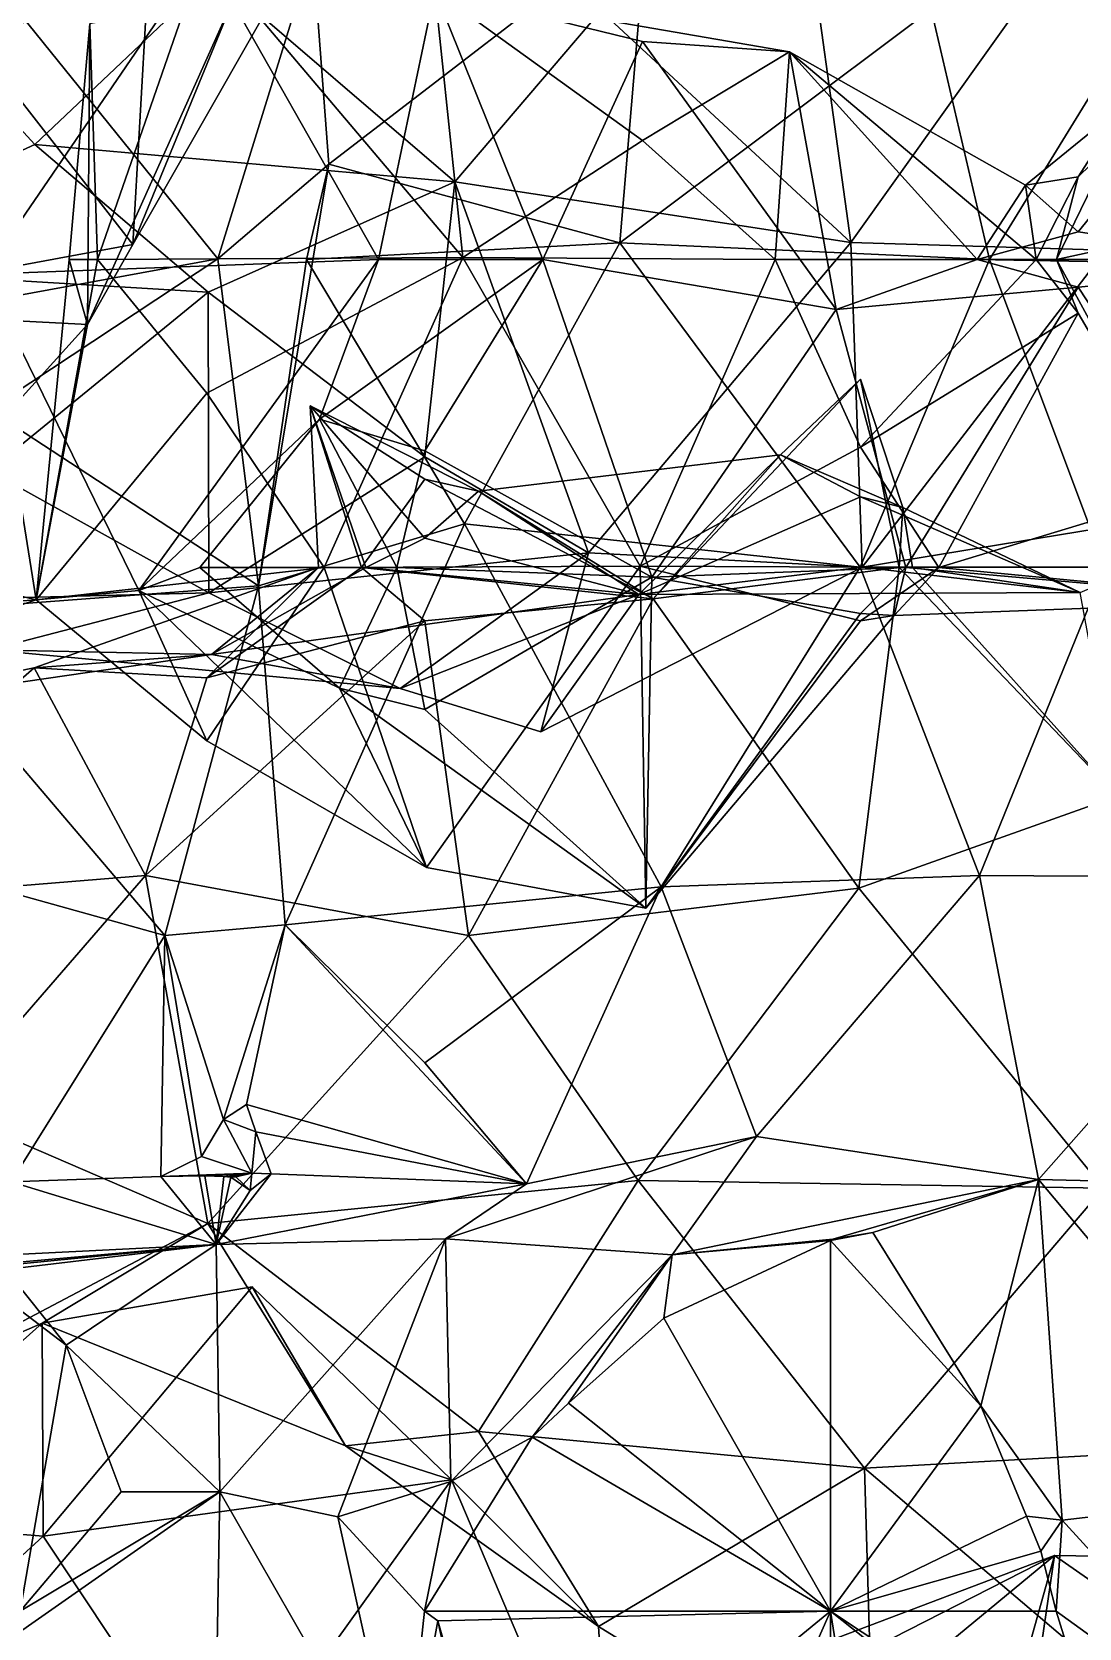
# Model space of a CAD drawing. Extents: x 290083 to 295691, y 4553739 to 4561622.
# Drawn here: x 291623.8 to 291684.4, y 4554070.4 to 4554162.7 of the extents above; entities that cross this region are included whole.
import ezdxf

# ---------------------------------------------------------------- set-up
doc = ezdxf.new("R2010")
doc.units = 0
doc.layers.add('Au_ppm_Pref_-_0_3', color=7, linetype='CONTINUOUS')

msp = doc.modelspace()

# ---------------------------------------------------------------- linework, layer by layer
at = {"layer": 'Au_ppm_Pref_-_0_3'}
for points in [[(291630.864, 4554171.688, 1826.265), (291621.326, 4554161.026, 1827.208), (291608.888, 4554166.862, 1823.253)], [(291629.64, 4554150.392, 1829.926), (291621.326, 4554161.026, 1827.208), (291630.864, 4554171.688, 1826.265)], [(291629.64, 4554150.392, 1829.926), (291630.864, 4554171.688, 1826.265), (291640.844, 4554170.028, 1829.312)], [(291671.174, 4554150.501, 1812.446), (291668.224, 4554171.843, 1815.997), (291656.712, 4554163.902, 1813.777)], [(291671.174, 4554150.501, 1812.446), (291684.764, 4554169.572, 1813.078), (291668.224, 4554171.843, 1815.997)], [(291635.538, 4554164.772, 1834.908), (291629.64, 4554150.392, 1829.926), (291640.844, 4554170.028, 1829.312)], [(291659.392, 4554169.209, 1870.933), (291640.985, 4554155.036, 1871.841), (291640.057, 4554167.339, 1867.997)], [(291659.392, 4554169.209, 1870.933), (291657.811, 4554150.484, 1877.808), (291640.985, 4554155.036, 1871.841)], [(291659.392, 4554169.209, 1870.933), (291675.815, 4554163.984, 1875.74), (291657.811, 4554150.484, 1877.808)], [(291671.174, 4554150.501, 1812.446), (291685.923, 4554150.068, 1814.927), (291684.764, 4554169.572, 1813.078)], [(291623.972, 4554156.176, 1810.523), (291612.754, 4554168.38, 1811.075), (291608.745, 4554149.151, 1806.981)], [(291634.331, 4554165.997, 1813.592), (291612.754, 4554168.38, 1811.075), (291623.972, 4554156.176, 1810.523)], [(291610.794, 4554145.209, 1863.763), (291620.233, 4554167.305, 1864.342), (291634.567, 4554149.562, 1864.864)], [(291614.465, 4554167.339, 1849.835), (291621.021, 4554148.672, 1848.483), (291633.775, 4554167.325, 1847.09)], [(291634.567, 4554149.562, 1864.864), (291620.233, 4554167.305, 1864.342), (291640.057, 4554167.339, 1867.997)], [(291621.021, 4554148.672, 1848.483), (291643.86, 4554149.521, 1848.386), (291633.775, 4554167.325, 1847.09)], [(291627.597, 4554149.521, 1844.174), (291627.153, 4554163.156, 1841.191), (291633.775, 4554167.325, 1847.09)], [(291648.738, 4554149.646, 1845.681), (291627.597, 4554149.521, 1844.174), (291633.775, 4554167.325, 1847.09)], [(291647.107, 4554165.092, 1852.594), (291633.775, 4554167.325, 1847.09), (291643.86, 4554149.521, 1848.386)], [(291647.107, 4554165.092, 1852.594), (291648.738, 4554149.646, 1845.681), (291633.775, 4554167.325, 1847.09)], [(291640.057, 4554167.339, 1867.997), (291640.985, 4554155.036, 1871.841), (291634.567, 4554149.562, 1864.864)], [(291684.322, 4554151.116, 1853.601), (291696.753, 4554166.43, 1852.596), (291681.275, 4554153.83, 1853.069)], [(291696.753, 4554166.43, 1852.596), (291684.322, 4554154.305, 1851.475), (291681.275, 4554153.83, 1853.069)], [(291697.552, 4554149.175, 1857.991), (291696.753, 4554166.43, 1852.596), (291684.322, 4554151.116, 1853.601)], [(291684.322, 4554154.305, 1851.475), (291696.753, 4554166.43, 1852.596), (291688.711, 4554161.133, 1847.13)], [(291623.972, 4554156.176, 1810.523), (291648.259, 4554154.019, 1810.491), (291634.331, 4554165.997, 1813.592)], [(291656.712, 4554163.902, 1813.777), (291634.331, 4554165.997, 1813.592), (291648.259, 4554154.019, 1810.491)], [(291627.153, 4554163.156, 1841.191), (291627.017, 4554145.763, 1835.353), (291635.538, 4554164.772, 1834.908)], [(291627.017, 4554145.763, 1835.353), (291629.64, 4554150.392, 1829.926), (291635.538, 4554164.772, 1834.908)], [(291653.357, 4554149.521, 1853.804), (291647.107, 4554165.092, 1852.594), (291643.86, 4554149.521, 1848.386)], [(291647.107, 4554165.092, 1852.594), (291653.357, 4554149.521, 1853.804), (291659.124, 4554162.138, 1857.275)], [(291647.107, 4554165.092, 1852.594), (291659.124, 4554162.138, 1857.275), (291667.617, 4554161.532, 1853.069)], [(291659.124, 4554156.41, 1850.773), (291648.738, 4554149.646, 1845.681), (291647.107, 4554165.092, 1852.594)], [(291667.617, 4554161.532, 1853.069), (291659.124, 4554156.41, 1850.773), (291647.107, 4554165.092, 1852.594)], [(291679.183, 4554149.521, 1881.703), (291675.815, 4554163.984, 1875.74), (291688.453, 4554164.6, 1881.988)], [(291679.183, 4554149.521, 1881.703), (291688.453, 4554164.6, 1881.988), (291686.899, 4554149.521, 1887.959)], [(291656.712, 4554163.902, 1813.777), (291648.259, 4554154.019, 1810.491), (291671.174, 4554150.501, 1812.446)], [(291679.183, 4554149.521, 1881.703), (291657.811, 4554150.484, 1877.808), (291675.815, 4554163.984, 1875.74)], [(291625.971, 4554149.521, 1841.191), (291627.153, 4554163.156, 1841.191), (291627.597, 4554149.521, 1844.174)], [(291627.153, 4554163.156, 1841.191), (291625.971, 4554149.521, 1841.191), (291627.017, 4554145.763, 1835.353)], [(291670.317, 4554146.639, 1858.111), (291659.124, 4554162.138, 1857.275), (291653.357, 4554149.521, 1853.804)], [(291667.617, 4554161.532, 1853.069), (291659.124, 4554162.138, 1857.275), (291670.317, 4554146.639, 1858.111)], [(291667.617, 4554161.532, 1853.069), (291666.791, 4554149.521, 1849.455), (291659.124, 4554156.41, 1850.773)], [(291667.617, 4554161.532, 1853.069), (291681.886, 4554149.521, 1851.921), (291666.791, 4554149.521, 1849.455)], [(291667.617, 4554161.532, 1853.069), (291670.317, 4554146.639, 1858.111), (291678.483, 4554149.521, 1855.822)], [(291667.617, 4554161.532, 1853.069), (291678.483, 4554149.521, 1855.822), (291681.275, 4554153.83, 1853.069)], [(291667.617, 4554161.532, 1853.069), (291681.275, 4554153.83, 1853.069), (291681.886, 4554149.521, 1851.921)], [(291621.326, 4554161.026, 1827.208), (291629.64, 4554150.392, 1829.926), (291609.576, 4554146.661, 1828.184)], [(291690.699, 4554151.173, 1841.871), (291683.062, 4554149.521, 1847.13), (291688.711, 4554161.133, 1847.13)], [(291684.322, 4554154.305, 1851.475), (291688.711, 4554161.133, 1847.13), (291683.062, 4554149.521, 1847.13)], [(291634.011, 4554147.63, 1806.549), (291623.972, 4554156.176, 1810.523), (291608.745, 4554149.151, 1806.981)], [(291634.011, 4554147.63, 1806.549), (291648.259, 4554154.019, 1810.491), (291623.972, 4554156.176, 1810.523)], [(291659.124, 4554156.41, 1850.773), (291666.791, 4554149.521, 1849.455), (291648.738, 4554149.646, 1845.681)], [(291636.909, 4554130.655, 1869.869), (291634.567, 4554149.562, 1864.864), (291640.985, 4554155.036, 1871.841)], [(291636.909, 4554130.655, 1869.869), (291640.985, 4554155.036, 1871.841), (291639.685, 4554149.521, 1874.111)], [(291639.685, 4554149.521, 1874.111), (291640.985, 4554155.036, 1871.841), (291657.811, 4554150.484, 1877.808)], [(291681.275, 4554153.83, 1853.069), (291684.322, 4554154.305, 1851.475), (291681.886, 4554149.521, 1851.921)], [(291684.322, 4554154.305, 1851.475), (291683.062, 4554149.521, 1847.13), (291681.886, 4554149.521, 1851.921)], [(291634.011, 4554147.63, 1806.549), (291646.525, 4554138.102, 1807.688), (291648.259, 4554154.019, 1810.491)], [(291655.997, 4554132.562, 1811.777), (291648.259, 4554154.019, 1810.491), (291646.525, 4554138.102, 1807.688)], [(291655.997, 4554132.562, 1811.777), (291671.174, 4554150.501, 1812.446), (291648.259, 4554154.019, 1810.491)], [(291684.322, 4554151.116, 1853.601), (291681.275, 4554153.83, 1853.069), (291678.483, 4554149.521, 1855.822)], [(291609.576, 4554146.661, 1828.184), (291629.64, 4554150.392, 1829.926), (291627.017, 4554145.763, 1835.353)], [(291648.823, 4554134.241, 1875.714), (291639.685, 4554149.521, 1874.111), (291657.811, 4554150.484, 1877.808)], [(291648.823, 4554134.241, 1875.714), (291657.811, 4554150.484, 1877.808), (291671.717, 4554131.725, 1876.809)], [(291655.997, 4554132.562, 1811.777), (291671.825, 4554131.724, 1817.218), (291671.174, 4554150.501, 1812.446)], [(291657.811, 4554150.484, 1877.808), (291679.183, 4554149.521, 1881.703), (291671.717, 4554131.725, 1876.809)], [(291671.174, 4554150.501, 1812.446), (291671.825, 4554131.724, 1817.218), (291685.923, 4554150.068, 1814.927)], [(291697.552, 4554149.175, 1857.991), (291684.322, 4554151.116, 1853.601), (291678.483, 4554149.521, 1855.822)], [(291690.699, 4554151.173, 1841.871), (291690.441, 4554136.002, 1848.581), (291683.062, 4554149.521, 1847.13)], [(291610.794, 4554145.209, 1863.763), (291634.567, 4554149.562, 1864.864), (291621.326, 4554140.831, 1867.991)], [(291643.86, 4554149.521, 1848.386), (291621.021, 4554148.672, 1848.483), (291629.985, 4554130.375, 1848.123)], [(291636.909, 4554130.655, 1869.869), (291621.326, 4554140.831, 1867.991), (291634.567, 4554149.562, 1864.864)], [(291624.056, 4554129.846, 1841.204), (291625.971, 4554149.521, 1841.191), (291627.597, 4554149.521, 1844.174)], [(291624.056, 4554129.846, 1841.204), (291627.597, 4554149.521, 1844.174), (291633.925, 4554141.799, 1843.765)], [(291625.971, 4554149.521, 1841.191), (291624.056, 4554129.846, 1841.204), (291627.017, 4554145.763, 1835.353)], [(291633.925, 4554141.799, 1843.765), (291627.597, 4554149.521, 1844.174), (291648.738, 4554149.646, 1845.681)], [(291640.448, 4554140.297, 1853.069), (291643.86, 4554149.521, 1848.386), (291629.985, 4554130.375, 1848.123)], [(291640.703, 4554131.703, 1843.935), (291633.925, 4554141.799, 1843.765), (291648.738, 4554149.646, 1845.681)], [(291636.909, 4554130.655, 1869.869), (291639.685, 4554149.521, 1874.111), (291648.823, 4554134.241, 1875.714)], [(291653.357, 4554149.521, 1853.804), (291640.448, 4554140.297, 1853.069), (291646.525, 4554138.458, 1855.321)], [(291653.357, 4554149.521, 1853.804), (291643.86, 4554149.521, 1848.386), (291640.448, 4554140.297, 1853.069)], [(291648.738, 4554149.646, 1845.681), (291658.982, 4554131.785, 1847.286), (291640.703, 4554131.703, 1843.935)], [(291653.357, 4554149.521, 1853.804), (291646.525, 4554138.458, 1855.321), (291659.663, 4554131.141, 1859.418)], [(291666.791, 4554149.521, 1849.455), (291658.982, 4554131.785, 1847.286), (291648.738, 4554149.646, 1845.681)], [(291653.357, 4554149.521, 1853.804), (291659.663, 4554131.141, 1859.418), (291670.317, 4554146.639, 1858.111)], [(291666.791, 4554149.521, 1849.455), (291671.723, 4554138.666, 1850.749), (291658.982, 4554131.785, 1847.286)], [(291666.791, 4554149.521, 1849.455), (291681.886, 4554149.521, 1851.921), (291671.723, 4554138.666, 1850.749)], [(291684.322, 4554147.917, 1853.604), (291678.483, 4554149.521, 1855.822), (291670.317, 4554146.639, 1858.111)], [(291679.183, 4554149.521, 1881.703), (291685.865, 4554131.734, 1882.326), (291671.717, 4554131.725, 1876.809)], [(291684.322, 4554146.425, 1852.037), (291671.723, 4554138.666, 1850.749), (291681.886, 4554149.521, 1851.921)], [(291697.951, 4554136.015, 1817.88), (291685.923, 4554150.068, 1814.927), (291671.825, 4554131.724, 1817.218)], [(291697.552, 4554149.175, 1857.991), (291678.483, 4554149.521, 1855.822), (291684.322, 4554147.917, 1853.604)], [(291679.183, 4554149.521, 1881.703), (291686.899, 4554149.521, 1887.959), (291685.865, 4554131.734, 1882.326)], [(291684.322, 4554146.425, 1852.037), (291681.886, 4554149.521, 1851.921), (291683.062, 4554149.521, 1847.13)], [(291684.322, 4554146.425, 1852.037), (291683.062, 4554149.521, 1847.13), (291690.441, 4554136.002, 1848.581)], [(291621.021, 4554148.672, 1848.483), (291603.879, 4554134.736, 1846.463), (291624.056, 4554129.846, 1841.204)], [(291634.011, 4554147.63, 1806.549), (291608.745, 4554149.151, 1806.981), (291621.326, 4554137.301, 1807.421)], [(291621.021, 4554148.672, 1848.483), (291624.056, 4554129.846, 1841.204), (291629.985, 4554130.375, 1848.123)], [(291696.276, 4554129.775, 1853.03), (291697.552, 4554149.175, 1857.991), (291684.322, 4554147.917, 1853.604)], [(291634.011, 4554147.63, 1806.549), (291621.326, 4554137.301, 1807.421), (291634.049, 4554130.244, 1810.879)], [(291634.011, 4554147.63, 1806.549), (291634.049, 4554130.244, 1810.879), (291646.525, 4554138.102, 1807.688)], [(291684.322, 4554147.917, 1853.604), (291670.317, 4554146.639, 1858.111), (291674.36, 4554131.703, 1854.313)], [(291696.276, 4554129.775, 1853.03), (291684.322, 4554147.917, 1853.604), (291674.36, 4554131.703, 1854.313)], [(291611.816, 4554128.928, 1834.787), (291609.576, 4554146.661, 1828.184), (291627.017, 4554145.763, 1835.353)], [(291611.816, 4554128.928, 1834.787), (291627.017, 4554145.763, 1835.353), (291624.056, 4554129.846, 1841.204)], [(291659.663, 4554131.141, 1859.418), (291674.36, 4554131.703, 1854.313), (291670.317, 4554146.639, 1858.111)], [(291684.322, 4554146.425, 1852.037), (291676.259, 4554131.703, 1850.931), (291671.723, 4554138.666, 1850.749)], [(291690.441, 4554136.002, 1848.581), (291676.259, 4554131.703, 1850.931), (291684.322, 4554146.425, 1852.037)], [(291659.747, 4554129.889, 1834.126), (291673.973, 4554131.703, 1830.373), (291671.723, 4554142.607, 1832.947)], [(291659.747, 4554129.889, 1834.126), (291671.723, 4554142.607, 1832.947), (291667.112, 4554138.225, 1829.312)], [(291667.112, 4554138.225, 1829.312), (291671.723, 4554142.607, 1832.947), (291674.178, 4554135.176, 1829.312)], [(291674.178, 4554135.176, 1829.312), (291671.723, 4554142.607, 1832.947), (291673.973, 4554131.703, 1830.373)], [(291624.056, 4554129.846, 1841.204), (291633.925, 4554141.799, 1843.765), (291640.703, 4554131.703, 1843.935)], [(291636.909, 4554130.655, 1869.869), (291615.638, 4554129.054, 1866.678), (291621.326, 4554140.831, 1867.991)], [(291629.985, 4554130.375, 1848.123), (291633.516, 4554131.703, 1853.069), (291640.448, 4554140.297, 1853.069)], [(291633.516, 4554131.703, 1853.069), (291644.916, 4554131.703, 1853.828), (291640.448, 4554140.297, 1853.069)], [(291639.908, 4554141.06, 1829.312), (291640.381, 4554131.703, 1829.312), (291642.877, 4554131.703, 1831.031)], [(291639.908, 4554141.06, 1829.312), (291642.877, 4554131.703, 1831.031), (291646.525, 4554136.815, 1831.016)], [(291639.908, 4554141.06, 1829.312), (291646.525, 4554136.815, 1831.016), (291649.644, 4554136.115, 1829.312)], [(291639.908, 4554141.06, 1829.312), (291643.128, 4554131.703, 1827.711), (291640.381, 4554131.703, 1829.312)], [(291639.908, 4554141.06, 1829.312), (291646.525, 4554133.411, 1828.743), (291643.128, 4554131.703, 1827.711)], [(291639.908, 4554141.06, 1829.312), (291649.644, 4554136.115, 1829.312), (291646.525, 4554133.411, 1828.743)], [(291646.525, 4554138.458, 1855.321), (291640.448, 4554140.297, 1853.069), (291644.916, 4554131.703, 1853.828)], [(291659.663, 4554131.141, 1859.418), (291646.525, 4554138.458, 1855.321), (291644.916, 4554131.703, 1853.828)], [(291671.723, 4554138.666, 1850.749), (291676.259, 4554131.703, 1850.931), (291658.982, 4554131.785, 1847.286)], [(291646.525, 4554138.102, 1807.688), (291634.049, 4554130.244, 1810.879), (291655.997, 4554132.562, 1811.777)], [(291649.644, 4554136.115, 1829.312), (291659.747, 4554129.889, 1834.126), (291667.112, 4554138.225, 1829.312)], [(291667.112, 4554138.225, 1829.312), (291658.904, 4554130.155, 1824.058), (291649.644, 4554136.115, 1829.312)], [(291667.112, 4554138.225, 1829.312), (291671.723, 4554135.799, 1827.947), (291658.904, 4554130.155, 1824.058)], [(291674.178, 4554135.176, 1829.312), (291671.723, 4554135.799, 1827.947), (291667.112, 4554138.225, 1829.312)], [(291607.313, 4554129.573, 1810.858), (291634.049, 4554130.244, 1810.879), (291621.326, 4554137.301, 1807.421)], [(291659.747, 4554129.889, 1834.126), (291646.525, 4554136.815, 1831.016), (291642.877, 4554131.703, 1831.031)], [(291659.747, 4554129.889, 1834.126), (291649.644, 4554136.115, 1829.312), (291646.525, 4554136.815, 1831.016)], [(291649.644, 4554136.115, 1829.312), (291658.904, 4554130.155, 1824.058), (291646.525, 4554133.411, 1828.743)], [(291671.723, 4554135.799, 1827.947), (291684.433, 4554130.262, 1823.259), (291658.904, 4554130.155, 1824.058)], [(291674.178, 4554135.176, 1829.312), (291684.433, 4554130.262, 1823.259), (291671.723, 4554135.799, 1827.947)], [(291671.825, 4554131.724, 1817.218), (291684.433, 4554130.262, 1823.259), (291697.951, 4554136.015, 1817.88)], [(291696.276, 4554129.775, 1853.03), (291676.259, 4554131.703, 1850.931), (291690.441, 4554136.002, 1848.581)], [(291624.056, 4554129.846, 1841.204), (291603.879, 4554134.736, 1846.463), (291602.578, 4554122.581, 1841.191)], [(291674.178, 4554135.176, 1829.312), (291673.973, 4554131.703, 1830.373), (291674.737, 4554131.703, 1829.312)], [(291674.737, 4554131.703, 1829.312), (291684.433, 4554130.262, 1823.259), (291674.178, 4554135.176, 1829.312)], [(291636.909, 4554130.655, 1869.869), (291648.823, 4554134.241, 1875.714), (291638.457, 4554111.041, 1871.861)], [(291660.201, 4554113.234, 1876.308), (291638.457, 4554111.041, 1871.861), (291648.823, 4554134.241, 1875.714)], [(291660.201, 4554113.234, 1876.308), (291648.823, 4554134.241, 1875.714), (291671.717, 4554131.725, 1876.809)], [(291646.525, 4554133.411, 1828.743), (291658.904, 4554130.155, 1824.058), (291643.128, 4554131.703, 1827.711)], [(291634.049, 4554130.244, 1810.879), (291645.114, 4554124.71, 1817.412), (291655.997, 4554132.562, 1811.777)], [(291653.238, 4554122.209, 1817.433), (291655.997, 4554132.562, 1811.777), (291645.114, 4554124.71, 1817.412)], [(291655.997, 4554132.562, 1811.777), (291653.238, 4554122.209, 1817.433), (291671.825, 4554131.724, 1817.218)], [(291633.925, 4554125.323, 1833.125), (291640.381, 4554131.703, 1829.312), (291623.931, 4554125.901, 1828.606)], [(291634.192, 4554126.684, 1823.593), (291623.931, 4554125.901, 1828.606), (291640.381, 4554131.703, 1829.312)], [(291640.703, 4554131.703, 1843.935), (291633.925, 4554121.675, 1843.787), (291624.056, 4554129.846, 1841.204)], [(291641.592, 4554124.727, 1853.069), (291633.516, 4554131.703, 1853.069), (291629.985, 4554130.375, 1848.123)], [(291633.516, 4554131.703, 1853.069), (291641.592, 4554124.727, 1853.069), (291644.916, 4554131.703, 1853.828)], [(291646.639, 4554114.363, 1847.343), (291633.925, 4554121.675, 1843.787), (291640.703, 4554131.703, 1843.935)], [(291633.925, 4554125.323, 1833.125), (291646.525, 4554128.624, 1830.339), (291642.877, 4554131.703, 1831.031)], [(291633.925, 4554125.323, 1833.125), (291642.877, 4554131.703, 1831.031), (291640.381, 4554131.703, 1829.312)], [(291634.192, 4554126.684, 1823.593), (291640.381, 4554131.703, 1829.312), (291643.128, 4554131.703, 1827.711)], [(291643.128, 4554131.703, 1827.711), (291658.904, 4554130.155, 1824.058), (291634.192, 4554126.684, 1823.593)], [(291646.639, 4554114.363, 1847.343), (291640.703, 4554131.703, 1843.935), (291658.982, 4554131.785, 1847.286)], [(291644.916, 4554131.703, 1853.828), (291641.592, 4554124.727, 1853.069), (291646.525, 4554123.499, 1855.804)], [(291659.747, 4554129.889, 1834.126), (291642.877, 4554131.703, 1831.031), (291646.525, 4554128.624, 1830.339)], [(291659.663, 4554131.141, 1859.418), (291644.916, 4554131.703, 1853.828), (291646.525, 4554123.499, 1855.804)], [(291659.312, 4554112.007, 1853.13), (291659.663, 4554131.141, 1859.418), (291646.525, 4554123.499, 1855.804)], [(291646.639, 4554114.363, 1847.343), (291658.982, 4554131.785, 1847.286), (291659.312, 4554112.007, 1853.13)], [(291658.904, 4554130.155, 1824.058), (291671.825, 4554131.724, 1817.218), (291653.238, 4554122.209, 1817.433)], [(291658.904, 4554130.155, 1824.058), (291684.433, 4554130.262, 1823.259), (291671.825, 4554131.724, 1817.218)], [(291671.723, 4554128.615, 1852.04), (291659.312, 4554112.007, 1853.13), (291658.982, 4554131.785, 1847.286)], [(291676.259, 4554131.703, 1850.931), (291671.723, 4554128.615, 1852.04), (291658.982, 4554131.785, 1847.286)], [(291671.723, 4554129.04, 1853.957), (291659.663, 4554131.141, 1859.418), (291659.312, 4554112.007, 1853.13)], [(291671.723, 4554129.04, 1853.957), (291674.36, 4554131.703, 1854.313), (291659.663, 4554131.141, 1859.418)], [(291671.638, 4554113.153, 1835.476), (291673.973, 4554131.703, 1830.373), (291659.747, 4554129.889, 1834.126)], [(291660.201, 4554113.234, 1876.308), (291671.717, 4554131.725, 1876.809), (291678.609, 4554113.885, 1879.52)], [(291671.638, 4554113.153, 1835.476), (291686.599, 4554118.479, 1830.605), (291673.973, 4554131.703, 1830.373)], [(291685.865, 4554131.734, 1882.326), (291678.609, 4554113.885, 1879.52), (291671.717, 4554131.725, 1876.809)], [(291674.36, 4554131.703, 1854.313), (291671.723, 4554129.04, 1853.957), (291673.677, 4554128.941, 1853.069)], [(291673.677, 4554128.941, 1853.069), (291671.723, 4554128.615, 1852.04), (291676.259, 4554131.703, 1850.931)], [(291696.276, 4554129.775, 1853.03), (291674.36, 4554131.703, 1854.313), (291673.677, 4554128.941, 1853.069)], [(291696.276, 4554129.775, 1853.03), (291673.677, 4554128.941, 1853.069), (291676.259, 4554131.703, 1850.931)], [(291674.737, 4554131.703, 1829.312), (291673.973, 4554131.703, 1830.373), (291686.599, 4554118.479, 1830.605)], [(291674.737, 4554131.703, 1829.312), (291686.599, 4554118.479, 1830.605), (291684.433, 4554130.262, 1823.259)], [(291685.865, 4554131.734, 1882.326), (291697.456, 4554113.77, 1882.608), (291678.609, 4554113.885, 1879.52)], [(291607.313, 4554129.573, 1810.858), (291621.348, 4554126.939, 1817.424), (291634.049, 4554130.244, 1810.879)], [(291636.909, 4554130.655, 1869.869), (291631.502, 4554110.424, 1867.244), (291615.638, 4554129.054, 1866.678)], [(291621.348, 4554126.939, 1817.424), (291645.114, 4554124.71, 1817.412), (291634.049, 4554130.244, 1810.879)], [(291633.925, 4554121.675, 1843.787), (291629.985, 4554130.375, 1848.123), (291624.056, 4554129.846, 1841.204)], [(291629.985, 4554130.375, 1848.123), (291646.639, 4554114.363, 1847.343), (291641.592, 4554124.727, 1853.069)], [(291646.639, 4554114.363, 1847.343), (291629.985, 4554130.375, 1848.123), (291633.925, 4554121.675, 1843.787)], [(291636.909, 4554130.655, 1869.869), (291638.457, 4554111.041, 1871.861), (291631.502, 4554110.424, 1867.244)], [(291658.904, 4554130.155, 1824.058), (291645.114, 4554124.71, 1817.412), (291634.192, 4554126.684, 1823.593)], [(291645.114, 4554124.71, 1817.412), (291658.904, 4554130.155, 1824.058), (291653.238, 4554122.209, 1817.433)], [(291624.056, 4554129.846, 1841.204), (291602.578, 4554122.581, 1841.191), (291611.816, 4554128.928, 1834.787)], [(291649.057, 4554110.43, 1832.906), (291659.747, 4554129.889, 1834.126), (291646.525, 4554128.624, 1830.339)], [(291671.638, 4554113.153, 1835.476), (291659.747, 4554129.889, 1834.126), (291649.057, 4554110.43, 1832.906)], [(291612.115, 4554115.818, 1863.871), (291615.638, 4554129.054, 1866.678), (291631.502, 4554110.424, 1867.244)], [(291630.381, 4554113.885, 1830.911), (291649.057, 4554110.43, 1832.906), (291646.525, 4554128.624, 1830.339)], [(291633.925, 4554125.323, 1833.125), (291630.381, 4554113.885, 1830.911), (291646.525, 4554128.624, 1830.339)], [(291673.677, 4554128.941, 1853.069), (291671.723, 4554129.04, 1853.957), (291659.312, 4554112.007, 1853.13)], [(291671.723, 4554128.615, 1852.04), (291673.677, 4554128.941, 1853.069), (291659.312, 4554112.007, 1853.13)], [(291611.605, 4554123.403, 1821.963), (291634.192, 4554126.684, 1823.593), (291621.348, 4554126.939, 1817.424)], [(291611.605, 4554123.403, 1821.963), (291623.931, 4554125.901, 1828.606), (291634.192, 4554126.684, 1823.593)], [(291634.192, 4554126.684, 1823.593), (291645.114, 4554124.71, 1817.412), (291621.348, 4554126.939, 1817.424)], [(291630.381, 4554113.885, 1830.911), (291623.931, 4554125.901, 1828.606), (291608.137, 4554112.086, 1827.21)], [(291608.137, 4554112.086, 1827.21), (291623.931, 4554125.901, 1828.606), (291611.605, 4554123.403, 1821.963)], [(291623.931, 4554125.901, 1828.606), (291630.381, 4554113.885, 1830.911), (291633.925, 4554125.323, 1833.125)], [(291641.592, 4554124.727, 1853.069), (291646.639, 4554114.363, 1847.343), (291659.312, 4554112.007, 1853.13)], [(291659.312, 4554112.007, 1853.13), (291646.525, 4554123.499, 1855.804), (291641.592, 4554124.727, 1853.069)], [(291671.638, 4554113.153, 1835.476), (291685.787, 4554095.816, 1834.577), (291686.599, 4554118.479, 1830.605)], [(291622.605, 4554096.165, 1864.449), (291612.115, 4554115.818, 1863.871), (291631.502, 4554110.424, 1867.244)], [(291630.381, 4554113.885, 1830.911), (291608.137, 4554112.086, 1827.21), (291618.658, 4554100.384, 1830.252)], [(291630.381, 4554113.885, 1830.911), (291618.658, 4554100.384, 1830.252), (291633.981, 4554093.756, 1834.315)], [(291630.381, 4554113.885, 1830.911), (291633.981, 4554093.756, 1834.315), (291649.057, 4554110.43, 1832.906)], [(291678.609, 4554113.885, 1879.52), (291665.71, 4554098.8, 1878.682), (291660.201, 4554113.234, 1876.308)], [(291682.033, 4554096.307, 1881.028), (291665.71, 4554098.8, 1878.682), (291678.609, 4554113.885, 1879.52)], [(291697.456, 4554113.77, 1882.608), (291682.033, 4554096.307, 1881.028), (291678.609, 4554113.885, 1879.52)], [(291697.456, 4554113.77, 1882.608), (291692.477, 4554096.067, 1878.922), (291682.033, 4554096.307, 1881.028)], [(291646.525, 4554103.057, 1874.497), (291638.457, 4554111.041, 1871.861), (291660.201, 4554113.234, 1876.308)], [(291652.414, 4554096.067, 1872.182), (291646.525, 4554103.057, 1874.497), (291660.201, 4554113.234, 1876.308)], [(291671.638, 4554113.153, 1835.476), (291649.057, 4554110.43, 1832.906), (291658.877, 4554096.249, 1832.999)], [(291660.201, 4554113.234, 1876.308), (291665.71, 4554098.8, 1878.682), (291652.414, 4554096.067, 1872.182)], [(291671.638, 4554113.153, 1835.476), (291658.877, 4554096.249, 1832.999), (291685.787, 4554095.816, 1834.577)], [(291634.887, 4554099.787, 1870.097), (291631.502, 4554110.424, 1867.244), (291638.457, 4554111.041, 1871.861)], [(291636.21, 4554100.638, 1870.935), (291634.887, 4554099.787, 1870.097), (291638.457, 4554111.041, 1871.861)], [(291638.457, 4554111.041, 1871.861), (291652.414, 4554096.067, 1872.182), (291636.21, 4554100.638, 1870.935)], [(291638.457, 4554111.041, 1871.861), (291646.525, 4554103.057, 1874.497), (291652.414, 4554096.067, 1872.182)], [(291631.502, 4554110.424, 1867.244), (291631.264, 4554096.487, 1868.392), (291622.605, 4554096.165, 1864.449)], [(291631.502, 4554110.424, 1867.244), (291633.621, 4554097.641, 1869.37), (291631.264, 4554096.487, 1868.392)], [(291634.887, 4554099.787, 1870.097), (291633.621, 4554097.641, 1869.37), (291631.502, 4554110.424, 1867.244)], [(291633.981, 4554093.756, 1834.315), (291658.877, 4554096.249, 1832.999), (291649.057, 4554110.43, 1832.906)], [(291636.768, 4554099.066, 1870.881), (291634.887, 4554099.787, 1870.097), (291636.21, 4554100.638, 1870.935)], [(291636.21, 4554100.638, 1870.935), (291652.414, 4554096.067, 1872.182), (291636.768, 4554099.066, 1870.881)], [(291616.775, 4554084.685, 1835.251), (291633.981, 4554093.756, 1834.315), (291618.658, 4554100.384, 1830.252)], [(291634.887, 4554099.787, 1870.097), (291636.522, 4554096.681, 1870.256), (291633.621, 4554097.641, 1869.37)], [(291636.522, 4554096.681, 1870.256), (291634.887, 4554099.787, 1870.097), (291636.768, 4554099.066, 1870.881)], [(291637.646, 4554096.63, 1870.799), (291636.522, 4554096.681, 1870.256), (291636.768, 4554099.066, 1870.881)], [(291636.768, 4554099.066, 1870.881), (291652.414, 4554096.067, 1872.182), (291637.646, 4554096.63, 1870.799)], [(291647.722, 4554092.882, 1876.329), (291665.71, 4554098.8, 1878.682), (291660.836, 4554091.952, 1882.201)], [(291665.71, 4554098.8, 1878.682), (291647.722, 4554092.882, 1876.329), (291652.414, 4554096.067, 1872.182)], [(291660.836, 4554091.952, 1882.201), (291665.71, 4554098.8, 1878.682), (291682.033, 4554096.307, 1881.028)], [(291636.522, 4554096.681, 1870.256), (291631.264, 4554096.487, 1868.392), (291633.621, 4554097.641, 1869.37)], [(291612.008, 4554091.427, 1870.887), (291622.605, 4554096.165, 1864.449), (291634.464, 4554092.558, 1870.215)], [(291634.464, 4554092.558, 1870.215), (291622.605, 4554096.165, 1864.449), (291631.264, 4554096.487, 1868.392)], [(291631.264, 4554096.487, 1868.392), (291636.522, 4554096.681, 1870.256), (291633.807, 4554096.524, 1869.556)], [(291631.264, 4554096.487, 1868.392), (291633.807, 4554096.524, 1869.556), (291634.464, 4554092.558, 1870.215)], [(291636.522, 4554096.681, 1870.256), (291634.91, 4554096.488, 1870.295), (291633.807, 4554096.524, 1869.556)], [(291633.807, 4554096.524, 1869.556), (291634.91, 4554096.488, 1870.295), (291634.464, 4554092.558, 1870.215)], [(291658.877, 4554096.249, 1832.999), (291633.981, 4554093.756, 1834.315), (291649.633, 4554081.741, 1836.281)], [(291636.425, 4554095.669, 1870.616), (291637.646, 4554096.63, 1870.799), (291634.464, 4554092.558, 1870.215)], [(291637.646, 4554096.63, 1870.799), (291652.414, 4554096.067, 1872.182), (291634.464, 4554092.558, 1870.215)], [(291634.91, 4554096.488, 1870.295), (291635.303, 4554096.44, 1870.561), (291634.464, 4554092.558, 1870.215)], [(291635.303, 4554096.44, 1870.561), (291636.425, 4554095.669, 1870.616), (291634.464, 4554092.558, 1870.215)], [(291647.722, 4554092.882, 1876.329), (291634.464, 4554092.558, 1870.215), (291652.414, 4554096.067, 1872.182)], [(291636.522, 4554096.681, 1870.256), (291635.303, 4554096.44, 1870.561), (291634.91, 4554096.488, 1870.295)], [(291636.522, 4554096.681, 1870.256), (291635.606, 4554096.463, 1870.592), (291635.303, 4554096.44, 1870.561)], [(291635.303, 4554096.44, 1870.561), (291635.606, 4554096.463, 1870.592), (291636.425, 4554095.669, 1870.616)], [(291636.425, 4554095.669, 1870.616), (291635.606, 4554096.463, 1870.592), (291636.522, 4554096.681, 1870.256)], [(291637.646, 4554096.63, 1870.799), (291636.425, 4554095.669, 1870.616), (291636.522, 4554096.681, 1870.256)], [(291649.633, 4554081.741, 1836.281), (291671.956, 4554079.606, 1835.485), (291658.877, 4554096.249, 1832.999)], [(291685.787, 4554095.816, 1834.577), (291658.877, 4554096.249, 1832.999), (291671.956, 4554079.606, 1835.485)], [(291670.122, 4554092.854, 1886.879), (291660.836, 4554091.952, 1882.201), (291682.033, 4554096.307, 1881.028)], [(291670.122, 4554092.854, 1886.879), (291682.033, 4554096.307, 1881.028), (291672.446, 4554093.241, 1887.219)], [(291672.446, 4554093.241, 1887.219), (291682.033, 4554096.307, 1881.028), (291678.692, 4554083.219, 1887.708)], [(291682.033, 4554096.307, 1881.028), (291683.4, 4554076.606, 1887.723), (291678.692, 4554083.219, 1887.708)], [(291697.223, 4554078.197, 1882.189), (291683.4, 4554076.606, 1887.723), (291682.033, 4554096.307, 1881.028)], [(291697.223, 4554078.197, 1882.189), (291682.033, 4554096.307, 1881.028), (291692.477, 4554096.067, 1878.922)], [(291671.956, 4554079.606, 1835.485), (291693.828, 4554080.822, 1837.567), (291685.787, 4554095.816, 1834.577)], [(291616.775, 4554084.685, 1835.251), (291624.391, 4554087.996, 1839.945), (291633.981, 4554093.756, 1834.315)], [(291641.941, 4554080.898, 1841.191), (291633.981, 4554093.756, 1834.315), (291624.391, 4554087.996, 1839.945)], [(291641.941, 4554080.898, 1841.191), (291649.633, 4554081.741, 1836.281), (291633.981, 4554093.756, 1834.315)], [(291670, 4554092.775, 1886.859), (291670.122, 4554092.854, 1886.879), (291672.446, 4554093.241, 1887.219)], [(291670, 4554092.775, 1886.859), (291672.446, 4554093.241, 1887.219), (291678.692, 4554083.219, 1887.708)], [(291618.505, 4554091.121, 1873.848), (291612.008, 4554091.427, 1870.887), (291634.464, 4554092.558, 1870.215)], [(291620, 4554091.115, 1874.207), (291618.505, 4554091.121, 1873.848), (291634.464, 4554092.558, 1870.215)], [(291622.297, 4554091.104, 1874.77), (291620, 4554091.115, 1874.207), (291634.464, 4554092.558, 1870.215)], [(291622.297, 4554091.104, 1874.77), (291634.464, 4554092.558, 1870.215), (291625.797, 4554086.724, 1875.533)], [(291625.797, 4554086.724, 1875.533), (291634.464, 4554092.558, 1870.215), (291634.681, 4554078.249, 1876.328)], [(291634.464, 4554092.558, 1870.215), (291647.722, 4554092.882, 1876.329), (291634.681, 4554078.249, 1876.328)], [(291647.722, 4554092.882, 1876.329), (291641.501, 4554076.792, 1879.168), (291634.681, 4554078.249, 1876.328)], [(291647.722, 4554092.882, 1876.329), (291648.04, 4554078.847, 1880.816), (291641.501, 4554076.792, 1879.168)], [(291647.722, 4554092.882, 1876.329), (291660.836, 4554091.952, 1882.201), (291648.04, 4554078.847, 1880.816)], [(291660.352, 4554088.284, 1884.194), (291670, 4554092.775, 1886.859), (291670, 4554071.337, 1886.038)], [(291660.352, 4554088.284, 1884.194), (291660.836, 4554091.952, 1882.201), (291670, 4554092.775, 1886.859)], [(291670, 4554092.775, 1886.859), (291660.836, 4554091.952, 1882.201), (291670.122, 4554092.854, 1886.879)], [(291670, 4554092.775, 1886.859), (291678.692, 4554083.219, 1887.708), (291670, 4554071.337, 1886.038)], [(291652.746, 4554081.41, 1882.026), (291648.04, 4554078.847, 1880.816), (291660.836, 4554091.952, 1882.201)], [(291654.843, 4554083.367, 1882.582), (291652.746, 4554081.41, 1882.026), (291660.836, 4554091.952, 1882.201)], [(291660.352, 4554088.284, 1884.194), (291654.843, 4554083.367, 1882.582), (291660.836, 4554091.952, 1882.201)], [(291620, 4554091.115, 1874.207), (291622.297, 4554091.104, 1874.77), (291625.797, 4554086.724, 1875.533)], [(291620, 4554091.115, 1874.207), (291625.797, 4554086.724, 1875.533), (291623.137, 4554071.337, 1874.548)], [(291636.549, 4554090.095, 1846.376), (291624.391, 4554087.996, 1839.945), (291624.463, 4554075.684, 1844.796)], [(291636.549, 4554090.095, 1846.376), (291641.941, 4554080.898, 1841.191), (291624.391, 4554087.996, 1839.945)], [(291648.081, 4554078.936, 1847.463), (291636.549, 4554090.095, 1846.376), (291624.463, 4554075.684, 1844.796)], [(291648.081, 4554078.936, 1847.463), (291641.941, 4554080.898, 1841.191), (291636.549, 4554090.095, 1846.376)], [(291616.775, 4554084.685, 1835.251), (291611.764, 4554076.723, 1840.541), (291624.391, 4554087.996, 1839.945)], [(291624.463, 4554075.684, 1844.796), (291624.391, 4554087.996, 1839.945), (291611.764, 4554076.723, 1840.541)], [(291654.843, 4554083.367, 1882.582), (291660.352, 4554088.284, 1884.194), (291670, 4554071.337, 1886.038)], [(291623.137, 4554071.337, 1874.548), (291625.797, 4554086.724, 1875.533), (291628.962, 4554078.249, 1876.126)], [(291628.962, 4554078.249, 1876.126), (291625.797, 4554086.724, 1875.533), (291634.681, 4554078.249, 1876.328)], [(291670, 4554071.337, 1886.038), (291652.746, 4554081.41, 1882.026), (291654.843, 4554083.367, 1882.582)], [(291670, 4554071.337, 1886.038), (291678.692, 4554083.219, 1887.708), (291681.336, 4554076.845, 1887.833)], [(291683.4, 4554076.606, 1887.723), (291681.336, 4554076.845, 1887.833), (291678.692, 4554083.219, 1887.708)], [(291641.941, 4554080.898, 1841.191), (291656.586, 4554070.458, 1839.79), (291649.633, 4554081.741, 1836.281)], [(291646.518, 4554071.337, 1880.281), (291648.04, 4554078.847, 1880.816), (291652.746, 4554081.41, 1882.026)], [(291646.518, 4554071.337, 1880.281), (291652.746, 4554081.41, 1882.026), (291670, 4554071.337, 1886.038)], [(291671.956, 4554079.606, 1835.485), (291649.633, 4554081.741, 1836.281), (291656.586, 4554070.458, 1839.79)], [(291648.081, 4554078.936, 1847.463), (291656.586, 4554070.458, 1839.79), (291641.941, 4554080.898, 1841.191)], [(291693.828, 4554080.822, 1837.567), (291671.956, 4554079.606, 1835.485), (291684.322, 4554069.099, 1838.141)], [(291697.018, 4554060.752, 1841.439), (291693.828, 4554080.822, 1837.567), (291684.322, 4554069.099, 1838.141)], [(291656.586, 4554070.458, 1839.79), (291672.526, 4554060.648, 1841.046), (291671.956, 4554079.606, 1835.485)], [(291684.322, 4554069.099, 1838.141), (291671.956, 4554079.606, 1835.485), (291672.526, 4554060.648, 1841.046)], [(291648.081, 4554078.936, 1847.463), (291624.463, 4554075.684, 1844.796), (291634.69, 4554060.272, 1847.35)], [(291648.081, 4554078.936, 1847.463), (291634.69, 4554060.272, 1847.35), (291657.435, 4554056.902, 1845.157)], [(291646.518, 4554071.337, 1880.281), (291641.501, 4554076.792, 1879.168), (291648.04, 4554078.847, 1880.816)], [(291648.081, 4554078.936, 1847.463), (291657.435, 4554056.902, 1845.157), (291656.586, 4554070.458, 1839.79)], [(291621.326, 4554068.907, 1874.001), (291623.137, 4554071.337, 1874.548), (291634.681, 4554078.249, 1876.328)], [(291634.359, 4554060.494, 1870.982), (291621.326, 4554068.907, 1874.001), (291634.681, 4554078.249, 1876.328)], [(291634.681, 4554078.249, 1876.328), (291623.137, 4554071.337, 1874.548), (291628.962, 4554078.249, 1876.126)], [(291634.359, 4554060.494, 1870.982), (291634.681, 4554078.249, 1876.328), (291645.278, 4554059.73, 1877.114)], [(291641.501, 4554076.792, 1879.168), (291645.278, 4554059.73, 1877.114), (291634.681, 4554078.249, 1876.328)], [(291698.162, 4554060.431, 1886.688), (291683.4, 4554076.606, 1887.723), (291697.223, 4554078.197, 1882.189)], [(291608.904, 4554061.367, 1847.032), (291624.463, 4554075.684, 1844.796), (291611.764, 4554076.723, 1840.541)], [(291646.518, 4554071.337, 1880.281), (291645.278, 4554059.73, 1877.114), (291641.501, 4554076.792, 1879.168)], [(291681.336, 4554076.845, 1887.833), (291682.17, 4554074.809, 1887.872), (291670, 4554071.337, 1886.038)], [(291682.17, 4554074.809, 1887.872), (291681.336, 4554076.845, 1887.833), (291683.4, 4554076.606, 1887.723)], [(291683.4, 4554076.606, 1887.723), (291683.043, 4554071.337, 1887.86), (291682.17, 4554074.809, 1887.872)], [(291698.162, 4554060.431, 1886.688), (291683.043, 4554071.337, 1887.86), (291683.4, 4554076.606, 1887.723)], [(291608.904, 4554061.367, 1847.032), (291634.69, 4554060.272, 1847.35), (291624.463, 4554075.684, 1844.796)], [(291682.17, 4554074.809, 1887.872), (291683.043, 4554071.337, 1887.86), (291670, 4554071.337, 1886.038)], [(291666.224, 4554068.209, 1853.069), (291671.723, 4554065.288, 1854.688), (291682.947, 4554074.56, 1853.651)], [(291682.947, 4554074.56, 1853.651), (291671.723, 4554068.842, 1850.266), (291666.224, 4554068.209, 1853.069)], [(291681.253, 4554062.951, 1859.736), (291682.947, 4554074.56, 1853.651), (291671.723, 4554065.288, 1854.688)], [(291682.947, 4554074.56, 1853.651), (291678.997, 4554060.431, 1849.64), (291671.723, 4554068.842, 1850.266)], [(291690.786, 4554069.108, 1853.069), (291678.997, 4554060.431, 1849.64), (291682.947, 4554074.56, 1853.651)], [(291697.807, 4554074.327, 1857.283), (291682.947, 4554074.56, 1853.651), (291681.253, 4554062.951, 1859.736)], [(291697.02, 4554055.229, 1863.26), (291697.807, 4554074.327, 1857.283), (291681.253, 4554062.951, 1859.736)], [(291690.786, 4554069.108, 1853.069), (291682.947, 4554074.56, 1853.651), (291697.807, 4554074.327, 1857.283)], [(291645.278, 4554059.73, 1877.114), (291646.518, 4554071.337, 1880.281), (291647.286, 4554070.788, 1880.514)], [(291647.286, 4554070.788, 1880.514), (291646.518, 4554071.337, 1880.281), (291670, 4554071.337, 1886.038)], [(291670, 4554071.337, 1886.038), (291651.474, 4554056.157, 1882.754), (291647.286, 4554070.788, 1880.514)], [(291660.817, 4554050.499, 1885.514), (291651.474, 4554056.157, 1882.754), (291670, 4554071.337, 1886.038)], [(291670, 4554056.575, 1887.262), (291660.817, 4554050.499, 1885.514), (291670, 4554071.337, 1886.038)], [(291672.188, 4554057.318, 1887.272), (291670, 4554056.575, 1887.262), (291670, 4554071.337, 1886.038)], [(291670, 4554071.337, 1886.038), (291686.179, 4554058.496, 1887.632), (291672.188, 4554057.318, 1887.272)], [(291683.043, 4554071.337, 1887.86), (291686.419, 4554060.452, 1887.767), (291670, 4554071.337, 1886.038)], [(291670, 4554071.337, 1886.038), (291686.419, 4554060.452, 1887.767), (291686.179, 4554058.496, 1887.632)], [(291698.162, 4554060.431, 1886.688), (291686.419, 4554060.452, 1887.767), (291683.043, 4554071.337, 1887.86)], [(291645.278, 4554059.73, 1877.114), (291647.286, 4554070.788, 1880.514), (291650.385, 4554056.627, 1882.448)], [(291651.474, 4554056.157, 1882.754), (291650.385, 4554056.627, 1882.448), (291647.286, 4554070.788, 1880.514)], [(291657.435, 4554056.902, 1845.157), (291672.526, 4554060.648, 1841.046), (291656.586, 4554070.458, 1839.79)]]:
    msp.add_3dface(points, dxfattribs=at)

doc.saveas('drawing.dxf')
